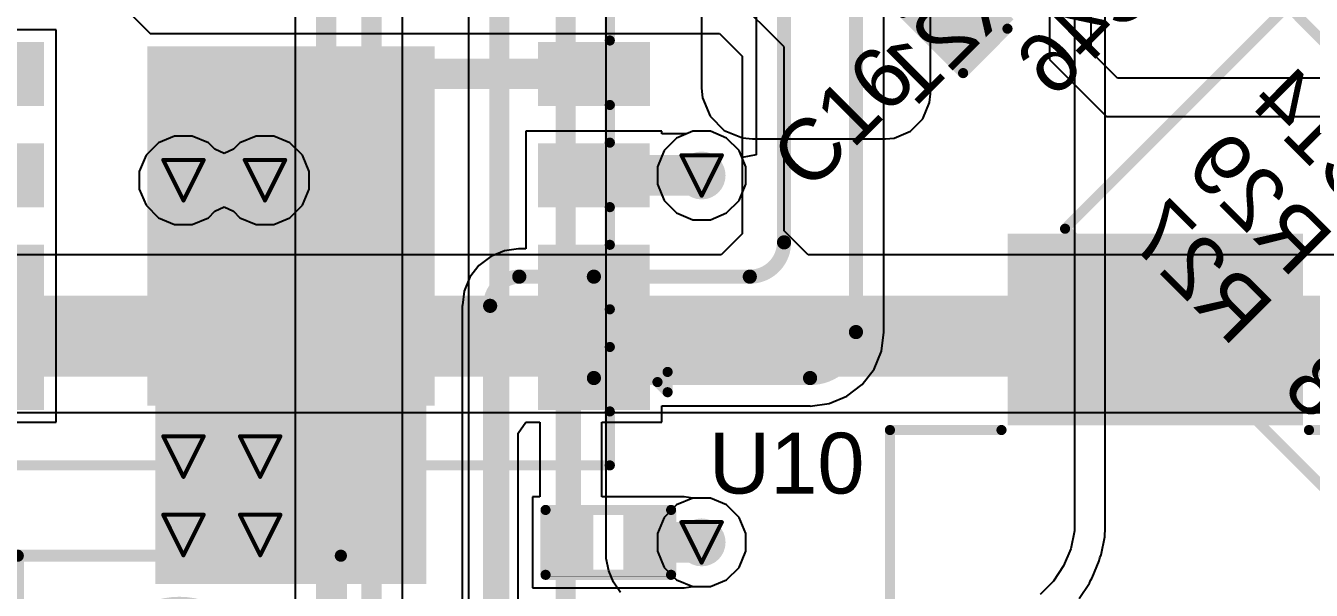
# Model space of a CAD drawing. Header units: inches. Extents: x 0 to 211, y 0 to 201.
# Drawn here: x 1.519 to 2.154, y 1.627 to 1.906 of the extents above; entities that cross this region are included whole.
import ezdxf

# ---------------------------------------------------------------- set-up
doc = ezdxf.new("R2010")
doc.units = ezdxf.units.IN
doc.header["$MEASUREMENT"] = 0
for name, color, linetype in [('Bottom Layer', 5, 'Continuous'), ('Bottom Overlay', 54, 'Continuous'), ('Drill Drawing', 1, 'Continuous'), ('Layer 1', 16, 'Continuous'), ('Layer 2', 76, 'Continuous'), ('Top Layer', 1, 'Continuous'), ('Top Overlay', 2, 'Continuous'), ('Top Paste', 8, 'Continuous'), ('Top Solder', 216, 'Continuous'), ('Via Holes', 16, 'Continuous')]:
    doc.layers.add(name, color=color, linetype=linetype)
doc.styles.add('Arial', font='', dxfattribs={"height": 0.2})
doc.styles.get('Arial').set_extended_font_data('Arial')

# ---------------------------------------------------------------- blocks, each defined once
blk = doc.blocks.new('SOT_223_6__58')
at = {"layer": 'Top Layer'}
for points in [[(-0.0689, 0.16535), (0.0689, 0.16535), (0.0689, 0.07874), (-0.0689, 0.07874)], [(-0.11083, -0.07972), (-0.08917, -0.07972), (-0.08917, -0.16437), (-0.11083, -0.16437)], [(-0.06083, -0.07972), (-0.03917, -0.07972), (-0.03917, -0.16437), (-0.06083, -0.16437)], [(-0.01083, -0.07972), (0.01083, -0.07972), (0.01083, -0.16437), (-0.01083, -0.16437)], [(0.03917, -0.07972), (0.06083, -0.07972), (0.06083, -0.16437), (0.03917, -0.16437)], [(0.08917, -0.07972), (0.11083, -0.07972), (0.11083, -0.16437), (0.08917, -0.16437)]]:
    blk.add_hatch(color=1, dxfattribs=at).paths.add_polyline_path(points)
at = {"layer": 'Top Paste'}
for points in [[(-0.0689, 0.16535), (0.0689, 0.16535), (0.0689, 0.07874), (-0.0689, 0.07874)], [(-0.11083, -0.07972), (-0.08917, -0.07972), (-0.08917, -0.16437), (-0.11083, -0.16437)], [(-0.06083, -0.07972), (-0.03917, -0.07972), (-0.03917, -0.16437), (-0.06083, -0.16437)], [(-0.01083, -0.07972), (0.01083, -0.07972), (0.01083, -0.16437), (-0.01083, -0.16437)], [(0.03917, -0.07972), (0.06083, -0.07972), (0.06083, -0.16437), (0.03917, -0.16437)], [(0.08917, -0.07972), (0.11083, -0.07972), (0.11083, -0.16437), (0.08917, -0.16437)]]:
    blk.add_hatch(color=8, dxfattribs=at).paths.add_polyline_path(points)
at = {"layer": 'Top Solder'}
for points in [[(-0.0729, 0.16935), (0.0729, 0.16935), (0.0729, 0.07474), (-0.0729, 0.07474)], [(-0.11483, -0.07572), (-0.08517, -0.07572), (-0.08517, -0.16837), (-0.11483, -0.16837)], [(-0.06483, -0.07572), (-0.03517, -0.07572), (-0.03517, -0.16837), (-0.06483, -0.16837)], [(-0.01483, -0.07572), (0.01483, -0.07572), (0.01483, -0.16837), (-0.01483, -0.16837)], [(0.03517, -0.07572), (0.06483, -0.07572), (0.06483, -0.16837), (0.03517, -0.16837)], [(0.08517, -0.07572), (0.11483, -0.07572), (0.11483, -0.16837), (0.08517, -0.16837)]]:
    blk.add_hatch(color=216, dxfattribs=at).paths.add_polyline_path(points)
at = {"layer": 'Top Overlay'}
for points in [[(-0.131, -0.07374, 0.005, 0.005, 0), (-0.131, 0.07243, 0.005, 0.005, 0)], [(-0.131, 0.07243, 0.005, 0.005, 0), (-0.07593, 0.07243, 0.005, 0.005, 0)], [(0.07593, 0.07243, 0.005, 0.005, 0), (0.131, 0.07243, 0.005, 0.005, 0)], [(0.131, -0.07374, 0.005, 0.005, 0), (0.131, 0.07243, 0.005, 0.005, 0)], [(-0.131, -0.07374, 0.005, 0.005, 0), (-0.11776, -0.07374, 0.005, 0.005, 0)], [(0.11776, -0.07374, 0.005, 0.005, 0), (0.131, -0.07374, 0.005, 0.005, 0)], [(-0.10376, -0.17767, 0.00787, 0.00787, 0), (-0.09876, -0.17267, 0.00787, 0.00787, 0)], [(-0.09876, -0.17267, 0.00787, 0.00787, 0), (-0.09376, -0.17767, 0.00787, 0.00787, 0)], [(-0.10376, -0.17767, 0.00787, 0.00787, 0), (-0.09376, -0.17767, 0.00787, 0.00787, 0)]]:
    blk.add_lwpolyline(points, format="xyseb", dxfattribs=at)
for points in [[(-0.13225, 0.07243, 0.0025, 0.0025, 1), (-0.12975, 0.07243, 0.0025, 0.0025, 1)], [(-0.13225, 0.07243, 0.0025, 0.0025, 1), (-0.12975, 0.07243, 0.0025, 0.0025, 1)], [(-0.07718, 0.07243, 0.0025, 0.0025, 1), (-0.07468, 0.07243, 0.0025, 0.0025, 1)], [(0.07468, 0.07243, 0.0025, 0.0025, 1), (0.07718, 0.07243, 0.0025, 0.0025, 1)], [(0.12975, 0.07243, 0.0025, 0.0025, 1), (0.13225, 0.07243, 0.0025, 0.0025, 1)], [(0.12975, 0.07243, 0.0025, 0.0025, 1), (0.13225, 0.07243, 0.0025, 0.0025, 1)], [(-0.13225, -0.07374, 0.0025, 0.0025, 1), (-0.12975, -0.07374, 0.0025, 0.0025, 1)], [(-0.13225, -0.07374, 0.0025, 0.0025, 1), (-0.12975, -0.07374, 0.0025, 0.0025, 1)], [(-0.11901, -0.07374, 0.0025, 0.0025, 1), (-0.11651, -0.07374, 0.0025, 0.0025, 1)], [(0.11651, -0.07374, 0.0025, 0.0025, 1), (0.11901, -0.07374, 0.0025, 0.0025, 1)], [(0.12975, -0.07374, 0.0025, 0.0025, 1), (0.13225, -0.07374, 0.0025, 0.0025, 1)], [(0.12975, -0.07374, 0.0025, 0.0025, 1), (0.13225, -0.07374, 0.0025, 0.0025, 1)], [(-0.10073, -0.17267, 0.00394, 0.00394, 1), (-0.09679, -0.17267, 0.00394, 0.00394, 1)], [(-0.10073, -0.17267, 0.00394, 0.00394, 1), (-0.09679, -0.17267, 0.00394, 0.00394, 1)], [(-0.10573, -0.17767, 0.00394, 0.00394, 1), (-0.10179, -0.17767, 0.00394, 0.00394, 1)], [(-0.10573, -0.17767, 0.00394, 0.00394, 1), (-0.10179, -0.17767, 0.00394, 0.00394, 1)], [(-0.09573, -0.17767, 0.00394, 0.00394, 1), (-0.09179, -0.17767, 0.00394, 0.00394, 1)], [(-0.09573, -0.17767, 0.00394, 0.00394, 1), (-0.09179, -0.17767, 0.00394, 0.00394, 1)]]:
    blk.add_lwpolyline(points, format="xyseb", close=True, dxfattribs=at)
blk = doc.blocks.new('WSON_8_EP_6_8__63')
at = {"layer": 'Top Layer'}
for points in [[(-0.12598, 0.08681), (-0.12598, 0.06319), (-0.17323, 0.06319), (-0.17323, 0.08681)], [(-0.06691, 0.08464), (0.06694, 0.08464), (0.06694, -0.08466), (-0.06691, -0.08466)], [(0.17323, 0.08681), (0.17323, 0.06319), (0.12598, 0.06319), (0.12598, 0.08681)], [(-0.12597, 0.03681), (-0.12597, 0.01319), (-0.17322, 0.01319), (-0.17322, 0.03681)], [(0.17323, 0.03681), (0.17323, 0.01319), (0.12598, 0.01319), (0.12598, 0.03681)], [(-0.12597, -0.01319), (-0.12597, -0.03681), (-0.17322, -0.03681), (-0.17322, -0.01319)], [(0.17323, -0.01319), (0.17323, -0.03681), (0.12598, -0.03681), (0.12598, -0.01319)], [(-0.12598, -0.06319), (-0.12598, -0.08681), (-0.17323, -0.08681), (-0.17323, -0.06319)], [(0.17323, -0.06319), (0.17323, -0.08681), (0.12598, -0.08681), (0.12598, -0.06319)]]:
    blk.add_hatch(color=1, dxfattribs=at).paths.add_polyline_path(points)
at = {"layer": 'Top Paste'}
for points in [[(-0.12598, 0.08681), (-0.12598, 0.06319), (-0.17323, 0.06319), (-0.17323, 0.08681)], [(-0.06691, 0.08464), (0.06694, 0.08464), (0.06694, -0.08466), (-0.06691, -0.08466)], [(0.17323, 0.08681), (0.17323, 0.06319), (0.12598, 0.06319), (0.12598, 0.08681)], [(-0.12597, 0.03681), (-0.12597, 0.01319), (-0.17322, 0.01319), (-0.17322, 0.03681)], [(0.17323, 0.03681), (0.17323, 0.01319), (0.12598, 0.01319), (0.12598, 0.03681)], [(-0.12597, -0.01319), (-0.12597, -0.03681), (-0.17322, -0.03681), (-0.17322, -0.01319)], [(0.17323, -0.01319), (0.17323, -0.03681), (0.12598, -0.03681), (0.12598, -0.01319)], [(-0.12598, -0.06319), (-0.12598, -0.08681), (-0.17323, -0.08681), (-0.17323, -0.06319)], [(0.17323, -0.06319), (0.17323, -0.08681), (0.12598, -0.08681), (0.12598, -0.06319)]]:
    blk.add_hatch(color=8, dxfattribs=at).paths.add_polyline_path(points)
at = {"layer": 'Top Solder'}
for points in [[(-0.12198, 0.09081), (-0.12198, 0.05919), (-0.17723, 0.05919), (-0.17723, 0.09081)], [(0.17723, 0.09081), (0.17723, 0.05919), (0.12198, 0.05919), (0.12198, 0.09081)], [(-0.07091, 0.08864), (0.07094, 0.08864), (0.07094, -0.08866), (-0.07091, -0.08866)], [(-0.12197, 0.04081), (-0.12197, 0.00919), (-0.17722, 0.00919), (-0.17722, 0.04081)], [(0.17723, 0.04081), (0.17723, 0.00919), (0.12198, 0.00919), (0.12198, 0.04081)], [(-0.12197, -0.00919), (-0.12197, -0.04081), (-0.17722, -0.04081), (-0.17722, -0.00919)], [(0.17723, -0.00919), (0.17723, -0.04081), (0.12198, -0.04081), (0.12198, -0.00919)], [(-0.12198, -0.05919), (-0.12198, -0.09081), (-0.17723, -0.09081), (-0.17723, -0.05919)], [(0.17723, -0.05919), (0.17723, -0.09081), (0.12198, -0.09081), (0.12198, -0.05919)]]:
    blk.add_hatch(color=216, dxfattribs=at).paths.add_polyline_path(points)
at = {"layer": 'Top Overlay'}
for points in [[(-0.15746, 0.1181, 0.005, 0.005, 0), (-0.15746, 0.09149, 0.005, 0.005, 0)], [(0.1575, 0.11811, 0.005, 0.005, 0), (-0.15746, 0.1181, 0.005, 0.005, 0)], [(0.1575, 0.11811, 0.005, 0.005, 0), (0.1575, 0.0915, 0.005, 0.005, 0)], [(-0.186, 0.082, 0.005, 0.005, 0), (-0.186, 0.072, 0.005, 0.005, 0)], [(-0.181, 0.077, 0.005, 0.005, 0), (-0.186, 0.082, 0.005, 0.005, 0)], [(-0.181, 0.077, 0.005, 0.005, 0), (-0.186, 0.072, 0.005, 0.005, 0)], [(-0.15746, 0.05968, 0.005, 0.005, 0), (-0.15746, 0.0411, 0.005, 0.005, 0)], [(0.1575, 0.0411, 0.005, 0.005, 0), (0.1575, 0.05969, 0.005, 0.005, 0)], [(-0.15746, 0.00929, 0.005, 0.005, 0), (-0.15746, -0.0093, 0.005, 0.005, 0)], [(0.1575, 0.00929, 0.005, 0.005, 0), (0.1575, -0.0093, 0.005, 0.005, 0)], [(-0.15746, -0.04111, 0.005, 0.005, 0), (-0.15746, -0.05969, 0.005, 0.005, 0)], [(0.1575, -0.04111, 0.005, 0.005, 0), (0.1575, -0.05969, 0.005, 0.005, 0)], [(-0.15746, -0.0915, 0.005, 0.005, 0), (-0.15746, -0.11811, 0.005, 0.005, 0)], [(0.1575, -0.0915, 0.005, 0.005, 0), (0.1575, -0.11811, 0.005, 0.005, 0)], [(-0.15207, -0.11811, 0.005, 0.005, 0), (-0.15746, -0.11811, 0.005, 0.005, 0)], [(0.1575, -0.11811, 0.005, 0.005, 0), (-0.15207, -0.11811, 0.005, 0.005, 0)]]:
    blk.add_lwpolyline(points, format="xyseb", dxfattribs=at)
for points in [[(-0.15871, 0.1181, 0.0025, 0.0025, 1), (-0.15621, 0.1181, 0.0025, 0.0025, 1)], [(-0.15871, 0.1181, 0.0025, 0.0025, 1), (-0.15621, 0.1181, 0.0025, 0.0025, 1)], [(0.15625, 0.11811, 0.0025, 0.0025, 1), (0.15875, 0.11811, 0.0025, 0.0025, 1)], [(0.15625, 0.11811, 0.0025, 0.0025, 1), (0.15875, 0.11811, 0.0025, 0.0025, 1)], [(-0.15871, 0.09149, 0.0025, 0.0025, 1), (-0.15621, 0.09149, 0.0025, 0.0025, 1)], [(0.15625, 0.0915, 0.0025, 0.0025, 1), (0.15875, 0.0915, 0.0025, 0.0025, 1)], [(-0.18725, 0.082, 0.0025, 0.0025, 1), (-0.18475, 0.082, 0.0025, 0.0025, 1)], [(-0.18725, 0.082, 0.0025, 0.0025, 1), (-0.18475, 0.082, 0.0025, 0.0025, 1)], [(-0.18225, 0.077, 0.0025, 0.0025, 1), (-0.17975, 0.077, 0.0025, 0.0025, 1)], [(-0.18225, 0.077, 0.0025, 0.0025, 1), (-0.17975, 0.077, 0.0025, 0.0025, 1)], [(-0.18725, 0.072, 0.0025, 0.0025, 1), (-0.18475, 0.072, 0.0025, 0.0025, 1)], [(-0.18725, 0.072, 0.0025, 0.0025, 1), (-0.18475, 0.072, 0.0025, 0.0025, 1)], [(-0.15871, 0.05968, 0.0025, 0.0025, 1), (-0.15621, 0.05968, 0.0025, 0.0025, 1)], [(0.15625, 0.05969, 0.0025, 0.0025, 1), (0.15875, 0.05969, 0.0025, 0.0025, 1)], [(-0.15871, 0.0411, 0.0025, 0.0025, 1), (-0.15621, 0.0411, 0.0025, 0.0025, 1)], [(0.15625, 0.0411, 0.0025, 0.0025, 1), (0.15875, 0.0411, 0.0025, 0.0025, 1)], [(-0.15871, 0.00929, 0.0025, 0.0025, 1), (-0.15621, 0.00929, 0.0025, 0.0025, 1)], [(0.15625, 0.00929, 0.0025, 0.0025, 1), (0.15875, 0.00929, 0.0025, 0.0025, 1)], [(-0.15871, -0.0093, 0.0025, 0.0025, 1), (-0.15621, -0.0093, 0.0025, 0.0025, 1)], [(0.15625, -0.0093, 0.0025, 0.0025, 1), (0.15875, -0.0093, 0.0025, 0.0025, 1)], [(-0.15871, -0.04111, 0.0025, 0.0025, 1), (-0.15621, -0.04111, 0.0025, 0.0025, 1)], [(0.15625, -0.04111, 0.0025, 0.0025, 1), (0.15875, -0.04111, 0.0025, 0.0025, 1)], [(-0.15871, -0.05969, 0.0025, 0.0025, 1), (-0.15621, -0.05969, 0.0025, 0.0025, 1)], [(0.15625, -0.05969, 0.0025, 0.0025, 1), (0.15875, -0.05969, 0.0025, 0.0025, 1)], [(-0.15871, -0.0915, 0.0025, 0.0025, 1), (-0.15621, -0.0915, 0.0025, 0.0025, 1)], [(0.15625, -0.0915, 0.0025, 0.0025, 1), (0.15875, -0.0915, 0.0025, 0.0025, 1)], [(-0.15871, -0.11811, 0.0025, 0.0025, 1), (-0.15621, -0.11811, 0.0025, 0.0025, 1)], [(-0.15871, -0.11811, 0.0025, 0.0025, 1), (-0.15621, -0.11811, 0.0025, 0.0025, 1)], [(-0.15332, -0.11811, 0.0025, 0.0025, 1), (-0.15082, -0.11811, 0.0025, 0.0025, 1)], [(-0.15332, -0.11811, 0.0025, 0.0025, 1), (-0.15082, -0.11811, 0.0025, 0.0025, 1)], [(0.15625, -0.11811, 0.0025, 0.0025, 1), (0.15875, -0.11811, 0.0025, 0.0025, 1)], [(0.15625, -0.11811, 0.0025, 0.0025, 1), (0.15875, -0.11811, 0.0025, 0.0025, 1)]]:
    blk.add_lwpolyline(points, format="xyseb", close=True, dxfattribs=at)
blk = doc.blocks.new('TS_1088_AR02016_84')
at = {"layer": 'Top Layer'}
for points in [[(-0.11023, 0.02677), (-0.06181, 0.02677), (-0.06181, -0.02677), (-0.11023, -0.02677)], [(0.06181, 0.02677), (0.11023, 0.02677), (0.11023, -0.02677), (0.06181, -0.02677)]]:
    blk.add_hatch(color=1, dxfattribs=at).paths.add_polyline_path(points)
at = {"layer": 'Top Paste'}
for points in [[(-0.11023, 0.02677), (-0.06181, 0.02677), (-0.06181, -0.02677), (-0.11023, -0.02677)], [(0.06181, 0.02677), (0.11023, 0.02677), (0.11023, -0.02677), (0.06181, -0.02677)]]:
    blk.add_hatch(color=8, dxfattribs=at).paths.add_polyline_path(points)
at = {"layer": 'Top Solder'}
for points in [[(-0.11423, 0.03077), (-0.05781, 0.03077), (-0.05781, -0.03077), (-0.11423, -0.03077)], [(0.05781, 0.03077), (0.11423, 0.03077), (0.11423, -0.03077), (0.05781, -0.03077)]]:
    blk.add_hatch(color=216, dxfattribs=at).paths.add_polyline_path(points)
at = {"layer": 'Top Overlay'}
for points in [[(-0.07977, 0.06068, 0.006, 0.006, 0), (-0.07977, 0.03477, 0.006, 0.006, 0)], [(0.07977, 0.06068, 0.006, 0.006, 0), (-0.07977, 0.06068, 0.006, 0.006, 0)], [(0.07977, 0.06068, 0.006, 0.006, 0), (0.07977, 0.03477, 0.006, 0.006, 0)], [(-0.07977, -0.03477, 0.006, 0.006, 0), (-0.07977, -0.06068, 0.006, 0.006, 0)], [(0.07977, -0.03477, 0.006, 0.006, 0), (0.07977, -0.06068, 0.006, 0.006, 0)], [(0.07977, -0.06068, 0.006, 0.006, 0), (-0.07977, -0.06068, 0.006, 0.006, 0)]]:
    blk.add_lwpolyline(points, format="xyseb", dxfattribs=at)
for points in [[(-0.08127, 0.06068, 0.003, 0.003, 1), (-0.07827, 0.06068, 0.003, 0.003, 1)], [(-0.08127, 0.06068, 0.003, 0.003, 1), (-0.07827, 0.06068, 0.003, 0.003, 1)], [(0.07827, 0.06068, 0.003, 0.003, 1), (0.08127, 0.06068, 0.003, 0.003, 1)], [(0.07827, 0.06068, 0.003, 0.003, 1), (0.08127, 0.06068, 0.003, 0.003, 1)], [(0.03543, 0, 0.01, 0.01, 1), (-0.03543, 0, 0.01, 0.01, 1)], [(-0.08127, 0.03477, 0.003, 0.003, 1), (-0.07827, 0.03477, 0.003, 0.003, 1)], [(0.07827, 0.03477, 0.003, 0.003, 1), (0.08127, 0.03477, 0.003, 0.003, 1)], [(-0.03793, 0, 0.005, 0.005, 1), (-0.03293, 0, 0.005, 0.005, 1)], [(0.03293, 0, 0.005, 0.005, 1), (0.03793, 0, 0.005, 0.005, 1)], [(-0.08127, -0.03477, 0.003, 0.003, 1), (-0.07827, -0.03477, 0.003, 0.003, 1)], [(0.07827, -0.03477, 0.003, 0.003, 1), (0.08127, -0.03477, 0.003, 0.003, 1)], [(-0.08127, -0.06068, 0.003, 0.003, 1), (-0.07827, -0.06068, 0.003, 0.003, 1)], [(-0.08127, -0.06068, 0.003, 0.003, 1), (-0.07827, -0.06068, 0.003, 0.003, 1)], [(0.07827, -0.06068, 0.003, 0.003, 1), (0.08127, -0.06068, 0.003, 0.003, 1)], [(0.07827, -0.06068, 0.003, 0.003, 1), (0.08127, -0.06068, 0.003, 0.003, 1)]]:
    blk.add_lwpolyline(points, format="xyseb", close=True, dxfattribs=at)
blk = doc.blocks.new('R___0402_189')
at = {"layer": 'Top Layer'}
for points in [[(-0.0275, -0.0125), (-0.0275, 0.0125), (-0.0095, 0.0125), (-0.0095, -0.0125)], [(0.0095, -0.0125), (0.0095, 0.0125), (0.0275, 0.0125), (0.0275, -0.0125)]]:
    blk.add_hatch(color=1, dxfattribs=at).paths.add_polyline_path(points)
at = {"layer": 'Top Paste'}
for points in [[(-0.0275, -0.0125), (-0.0275, 0.0125), (-0.0095, 0.0125), (-0.0095, -0.0125)], [(0.0095, -0.0125), (0.0095, 0.0125), (0.0275, 0.0125), (0.0275, -0.0125)]]:
    blk.add_hatch(color=8, dxfattribs=at).paths.add_polyline_path(points)
at = {"layer": 'Top Solder'}
for points in [[(-0.02967, -0.01467), (-0.02967, 0.01467), (-0.00733, 0.01467), (-0.00733, -0.01467)], [(0.00733, -0.01467), (0.00733, 0.01467), (0.02967, 0.01467), (0.02967, -0.01467)]]:
    blk.add_hatch(color=216, dxfattribs=at).paths.add_polyline_path(points)
at = {"layer": 'Top Overlay'}
for points in [[(-0.031, 0.016, 0.005, 0.005, 0), (0.031, 0.016, 0.005, 0.005, 0)], [(-0.031, -0.016, 0.005, 0.005, 0), (-0.031, 0.016, 0.005, 0.005, 0)], [(0.031, -0.016, 0.005, 0.005, 0), (0.031, 0.016, 0.005, 0.005, 0)], [(-0.031, -0.016, 0.005, 0.005, 0), (0.031, -0.016, 0.005, 0.005, 0)], [(-0.032, -0.017, 0.000127, 0.000127, 0), (0.032, -0.017, 0.000127, 0.000127, 0)]]:
    blk.add_lwpolyline(points, format="xyseb", dxfattribs=at)
for points in [[(-0.03225, 0.016, 0.0025, 0.0025, 1), (-0.02975, 0.016, 0.0025, 0.0025, 1)], [(-0.03225, 0.016, 0.0025, 0.0025, 1), (-0.02975, 0.016, 0.0025, 0.0025, 1)], [(0.02975, 0.016, 0.0025, 0.0025, 1), (0.03225, 0.016, 0.0025, 0.0025, 1)], [(0.02975, 0.016, 0.0025, 0.0025, 1), (0.03225, 0.016, 0.0025, 0.0025, 1)], [(-0.03225, -0.016, 0.0025, 0.0025, 1), (-0.02975, -0.016, 0.0025, 0.0025, 1)], [(-0.03225, -0.016, 0.0025, 0.0025, 1), (-0.02975, -0.016, 0.0025, 0.0025, 1)], [(-0.03203, -0.017, 0.0000635, 0.0000635, 1), (-0.03197, -0.017, 0.0000635, 0.0000635, 1)], [(0.02975, -0.016, 0.0025, 0.0025, 1), (0.03225, -0.016, 0.0025, 0.0025, 1)], [(0.02975, -0.016, 0.0025, 0.0025, 1), (0.03225, -0.016, 0.0025, 0.0025, 1)], [(0.03197, -0.017, 0.0000635, 0.0000635, 1), (0.03203, -0.017, 0.0000635, 0.0000635, 1)]]:
    blk.add_lwpolyline(points, format="xyseb", close=True, dxfattribs=at)
blk = doc.blocks.new('C___0603_371')
at = {"layer": 'Top Layer'}
for points in [[(-0.015, 0.0175), (-0.015, -0.0175), (-0.045, -0.0175), (-0.045, 0.0175)], [(0.045, 0.0175), (0.045, -0.0175), (0.015, -0.0175), (0.015, 0.0175)]]:
    blk.add_hatch(color=1, dxfattribs=at).paths.add_polyline_path(points)
at = {"layer": 'Top Paste'}
for points in [[(-0.015, 0.0175), (-0.015, -0.0175), (-0.045, -0.0175), (-0.045, 0.0175)], [(0.045, 0.0175), (0.045, -0.0175), (0.015, -0.0175), (0.015, 0.0175)]]:
    blk.add_hatch(color=8, dxfattribs=at).paths.add_polyline_path(points)
at = {"layer": 'Top Solder'}
for points in [[(-0.01264, 0.01986), (-0.01264, -0.01986), (-0.04736, -0.01986), (-0.04736, 0.01986)], [(0.04736, 0.01986), (0.04736, -0.01986), (0.01264, -0.01986), (0.01264, 0.01986)]]:
    blk.add_hatch(color=216, dxfattribs=at).paths.add_polyline_path(points)
at = {"layer": 'Top Overlay'}
for points in [[(-0.049, 0.021, 0.005, 0.005, 0), (-0.018, 0.021, 0.005, 0.005, 0)], [(-0.049, 0.021, 0.005, 0.005, 0), (-0.049, -0.021, 0.005, 0.005, 0)], [(0.018, 0.021, 0.005, 0.005, 0), (0.049, 0.021, 0.005, 0.005, 0)], [(0.049, 0.021, 0.005, 0.005, 0), (0.049, -0.021, 0.005, 0.005, 0)], [(-0.049, -0.021, 0.005, 0.005, 0), (-0.018, -0.021, 0.005, 0.005, 0)], [(0.018, -0.021, 0.005, 0.005, 0), (0.049, -0.021, 0.005, 0.005, 0)]]:
    blk.add_lwpolyline(points, format="xyseb", dxfattribs=at)
for points in [[(-0.05025, 0.021, 0.0025, 0.0025, 1), (-0.04775, 0.021, 0.0025, 0.0025, 1)], [(-0.05025, 0.021, 0.0025, 0.0025, 1), (-0.04775, 0.021, 0.0025, 0.0025, 1)], [(-0.01925, 0.021, 0.0025, 0.0025, 1), (-0.01675, 0.021, 0.0025, 0.0025, 1)], [(0.01675, 0.021, 0.0025, 0.0025, 1), (0.01925, 0.021, 0.0025, 0.0025, 1)], [(0.04775, 0.021, 0.0025, 0.0025, 1), (0.05025, 0.021, 0.0025, 0.0025, 1)], [(0.04775, 0.021, 0.0025, 0.0025, 1), (0.05025, 0.021, 0.0025, 0.0025, 1)], [(-0.05025, -0.021, 0.0025, 0.0025, 1), (-0.04775, -0.021, 0.0025, 0.0025, 1)], [(-0.05025, -0.021, 0.0025, 0.0025, 1), (-0.04775, -0.021, 0.0025, 0.0025, 1)], [(-0.01925, -0.021, 0.0025, 0.0025, 1), (-0.01675, -0.021, 0.0025, 0.0025, 1)], [(0.01675, -0.021, 0.0025, 0.0025, 1), (0.01925, -0.021, 0.0025, 0.0025, 1)], [(0.04775, -0.021, 0.0025, 0.0025, 1), (0.05025, -0.021, 0.0025, 0.0025, 1)], [(0.04775, -0.021, 0.0025, 0.0025, 1), (0.05025, -0.021, 0.0025, 0.0025, 1)]]:
    blk.add_lwpolyline(points, format="xyseb", close=True, dxfattribs=at)

msp = doc.modelspace()

# ---------------------------------------------------------------- hatches: boundary and pattern name
at = {"layer": 'Bottom Layer'}
h = msp.add_hatch(color=5, dxfattribs=at)
edge = h.paths.add_edge_path()
edge.add_arc((1.5971, 1.82966), 0.01181, 0, 360)
h = msp.add_hatch(color=5, dxfattribs=at)
edge = h.paths.add_edge_path()
edge.add_arc((1.63734, 1.82966), 0.01181, 0, 360)
h = msp.add_hatch(color=5, dxfattribs=at)
edge = h.paths.add_edge_path()
edge.add_arc((1.853, 1.832), 0.01181, 0, 360)
h = msp.add_hatch(color=5, dxfattribs=at)
edge = h.paths.add_edge_path()
edge.add_arc((1.5971, 1.69332), 0.01181, 0, 360)
h = msp.add_hatch(color=5, dxfattribs=at)
edge = h.paths.add_edge_path()
edge.add_arc((1.63501, 1.69332), 0.01181, 0, 360)
h = msp.add_hatch(color=5, dxfattribs=at)
edge = h.paths.add_edge_path()
edge.add_arc((1.5971, 1.65464), 0.01181, 0, 360)
h = msp.add_hatch(color=5, dxfattribs=at)
edge = h.paths.add_edge_path()
edge.add_arc((1.63501, 1.65464), 0.01181, 0, 360)
h = msp.add_hatch(color=5, dxfattribs=at)
edge = h.paths.add_edge_path()
edge.add_arc((1.853, 1.651), 0.01181, 0, 360)
at = {"layer": 'Layer 1'}
h = msp.add_hatch(color=16, dxfattribs=at)
edge = h.paths.add_edge_path()
edge.add_arc((1.5971, 1.82966), 0.01181, 0, 360)
h = msp.add_hatch(color=16, dxfattribs=at)
edge = h.paths.add_edge_path()
edge.add_arc((1.63734, 1.82966), 0.01181, 0, 360)
h = msp.add_hatch(color=16, dxfattribs=at)
edge = h.paths.add_edge_path()
edge.add_arc((1.853, 1.832), 0.01181, 0, 360)
h = msp.add_hatch(color=16, dxfattribs=at)
edge = h.paths.add_edge_path()
edge.add_arc((1.5971, 1.69332), 0.01181, 0, 360)
h = msp.add_hatch(color=16, dxfattribs=at)
edge = h.paths.add_edge_path()
edge.add_arc((1.63501, 1.69332), 0.01181, 0, 360)
h = msp.add_hatch(color=16, dxfattribs=at)
edge = h.paths.add_edge_path()
edge.add_arc((1.5971, 1.65464), 0.01181, 0, 360)
h = msp.add_hatch(color=16, dxfattribs=at)
edge = h.paths.add_edge_path()
edge.add_arc((1.63501, 1.65464), 0.01181, 0, 360)
h = msp.add_hatch(color=16, dxfattribs=at)
edge = h.paths.add_edge_path()
edge.add_arc((1.853, 1.651), 0.01181, 0, 360)
at = {"layer": 'Layer 2'}
h = msp.add_hatch(color=76, dxfattribs=at)
edge = h.paths.add_edge_path()
edge.add_arc((1.5971, 1.82966), 0.01181, 0, 360)
h = msp.add_hatch(color=76, dxfattribs=at)
edge = h.paths.add_edge_path()
edge.add_arc((1.63734, 1.82966), 0.01181, 0, 360)
h = msp.add_hatch(color=76, dxfattribs=at)
edge = h.paths.add_edge_path()
edge.add_arc((1.853, 1.832), 0.01181, 0, 360)
h = msp.add_hatch(color=76, dxfattribs=at)
edge = h.paths.add_edge_path()
edge.add_arc((1.5971, 1.69332), 0.01181, 0, 360)
h = msp.add_hatch(color=76, dxfattribs=at)
edge = h.paths.add_edge_path()
edge.add_arc((1.63501, 1.69332), 0.01181, 0, 360)
h = msp.add_hatch(color=76, dxfattribs=at)
edge = h.paths.add_edge_path()
edge.add_arc((1.5971, 1.65464), 0.01181, 0, 360)
h = msp.add_hatch(color=76, dxfattribs=at)
edge = h.paths.add_edge_path()
edge.add_arc((1.63501, 1.65464), 0.01181, 0, 360)
h = msp.add_hatch(color=76, dxfattribs=at)
edge = h.paths.add_edge_path()
edge.add_arc((1.853, 1.651), 0.01181, 0, 360)
at = {"layer": 'Top Layer'}
msp.add_hatch(color=1, dxfattribs=at).paths.add_polyline_path([(1.58325, 1.63052), (1.71711, 1.63052), (1.71711, 1.89174), (1.58325, 1.89174)])
h = msp.add_hatch(color=1, dxfattribs=at)
edge = h.paths.add_edge_path()
edge.add_arc((1.5971, 1.82966), 0.01181, 0, 360)
h = msp.add_hatch(color=1, dxfattribs=at)
edge = h.paths.add_edge_path()
edge.add_arc((1.63734, 1.82966), 0.01181, 0, 360)
h = msp.add_hatch(color=1, dxfattribs=at)
edge = h.paths.add_edge_path()
edge.add_arc((1.853, 1.832), 0.01181, 0, 360)
h = msp.add_hatch(color=1, dxfattribs=at)
edge = h.paths.add_edge_path()
edge.add_arc((1.5971, 1.69332), 0.01181, 0, 360)
h = msp.add_hatch(color=1, dxfattribs=at)
edge = h.paths.add_edge_path()
edge.add_arc((1.63501, 1.69332), 0.01181, 0, 360)
h = msp.add_hatch(color=1, dxfattribs=at)
edge = h.paths.add_edge_path()
edge.add_arc((1.5971, 1.65464), 0.01181, 0, 360)
h = msp.add_hatch(color=1, dxfattribs=at)
edge = h.paths.add_edge_path()
edge.add_arc((1.63501, 1.65464), 0.01181, 0, 360)
h = msp.add_hatch(color=1, dxfattribs=at)
edge = h.paths.add_edge_path()
edge.add_arc((1.853, 1.651), 0.01181, 0, 360)
at = {"layer": 'Top Overlay'}
h = msp.add_hatch(color=2, dxfattribs=at)
edge = h.paths.add_edge_path()
edge.add_arc((1.78912, 1.88962), 0.00113, 90, 180)
edge.add_line((1.78799, 1.88962), (1.78799, 1.87455))
edge.add_arc((1.78912, 1.87455), 0.00113, 180, 270)
edge.add_line((1.78912, 1.87343), (1.82387, 1.87343))
edge.add_arc((1.82387, 1.87455), 0.00113, 270, 360)
edge.add_line((1.825, 1.87455), (1.825, 1.88962))
edge.add_arc((1.82387, 1.88962), 0.00113, 0, 90)
edge.add_line((1.82387, 1.89075), (1.78912, 1.89075))
at = {"layer": 'Via Holes'}
h = msp.add_hatch(color=7, dxfattribs=at)
edge = h.paths.add_edge_path()
edge.add_arc((1.5971, 1.82966), 0.00591, 0, 360)
h = msp.add_hatch(color=7, dxfattribs=at)
edge = h.paths.add_edge_path()
edge.add_arc((1.63734, 1.82966), 0.00591, 0, 360)
h = msp.add_hatch(color=7, dxfattribs=at)
edge = h.paths.add_edge_path()
edge.add_arc((1.853, 1.832), 0.00591, 0, 360)
h = msp.add_hatch(color=7, dxfattribs=at)
edge = h.paths.add_edge_path()
edge.add_arc((1.5971, 1.69332), 0.00591, 0, 360)
h = msp.add_hatch(color=7, dxfattribs=at)
edge = h.paths.add_edge_path()
edge.add_arc((1.63501, 1.69332), 0.00591, 0, 360)
h = msp.add_hatch(color=7, dxfattribs=at)
edge = h.paths.add_edge_path()
edge.add_arc((1.5971, 1.65464), 0.00591, 0, 360)
h = msp.add_hatch(color=7, dxfattribs=at)
edge = h.paths.add_edge_path()
edge.add_arc((1.63501, 1.65464), 0.00591, 0, 360)
h = msp.add_hatch(color=7, dxfattribs=at)
edge = h.paths.add_edge_path()
edge.add_arc((1.853, 1.651), 0.00591, 0, 360)

# ---------------------------------------------------------------- linework, layer by layer
at = {"layer": 'Bottom Layer'}
for p, q in [((1.80592, 1.64608), (1.80592, 2.09396)), ((1.6523, 2.0874), (1.6523, 1.11415)), ((1.853, 2.07783), (1.853, 1.87514)), ((1.70529, 0.65213), (1.70529, 2.03851)), ((1.73781, 2.04287), (1.73781, 0.80451)), ((2.05234, 1.66134), (2.05234, 1.9497)), ((1.966, 1.87231), (1.966, 1.94545)), ((2.03705, 1.94855), (2.03705, 1.66134)), ((1.853, 1.87514), (1.85348, 1.87024)), ((1.85348, 1.87024), (1.85723, 1.86119)), ((1.96224, 1.85994), (1.96557, 1.86797)), ((1.96557, 1.86797), (1.966, 1.87231)), ((1.85723, 1.86119), (1.86415, 1.85427)), ((1.86415, 1.85427), (1.8732, 1.85052)), ((1.94807, 1.85047), (1.9561, 1.85379)), ((1.9561, 1.85379), (1.96224, 1.85994)), ((1.8732, 1.85052), (1.8781, 1.85004)), ((1.8781, 1.85004), (1.94372, 1.85004)), ((1.94372, 1.85004), (1.94807, 1.85047)), ((2.03705, 1.66134), (2.03705, 1.66134)), ((2.03705, 1.66134), (2.03705, 1.65678)), ((2.05234, 1.65678), (2.05234, 1.66134)), ((2.05234, 1.66134), (2.05234, 1.66134)), ((2.03705, 1.65678), (2.03526, 1.64782)), ((2.05026, 1.64484), (2.05205, 1.65379)), ((2.05205, 1.6553), (2.05234, 1.65678)), ((2.05205, 1.65379), (2.05205, 1.6553)), ((1.80592, 1.64302), (1.80592, 1.64608)), ((2.03526, 1.64782), (2.03177, 1.63939)), ((2.04969, 1.64345), (2.05026, 1.64484)), ((1.80711, 1.63702), (1.80592, 1.64302)), ((2.03177, 1.63939), (2.0267, 1.6318)), ((2.0459, 1.63354), (2.04939, 1.64197)), ((2.04939, 1.64197), (2.04969, 1.64345)), ((1.80946, 1.63136), (1.80711, 1.63702)), ((2.0267, 1.6318), (2.02025, 1.62535)), ((2.04449, 1.63089), (2.04506, 1.63228)), ((2.04506, 1.63228), (2.0459, 1.63354)), ((1.81286, 1.62627), (1.80946, 1.63136)), ((2.03942, 1.6233), (2.04449, 1.63089))]:
    msp.add_line(p, q, dxfattribs=at)
for points in [[(1.78585, 0.99852, 0.01, 0.01, 0), (1.78585, 2.21547, 0.01, 0.01, 0)], [(1.75311, 2.12287, 0.01, 0.01, 0), (1.75311, 0.80451, 0.01, 0.01, 0)], [(1.69, 0.65213, 0.01, 0.01, 0), (1.69, 2.10746, 0.01, 0.01, 0)], [(1.66759, 0.66259, 0.01, 0.01, 0), (1.66759, 2.08749, 0.01, 0.01, 0)]]:
    msp.add_lwpolyline(points, format="xyseb", dxfattribs=at)
at = {"layer": 'Bottom Overlay'}
for points in [[(2.03246, 1.80572, 0.005, 0.005, 0), (2.14242, 1.91567, 0.005, 0.005, 0)], [(2.14242, 1.91567, 0.005, 0.005, 0), (2.29929, 1.7588, 0.005, 0.005, 0)], [(2.03246, 1.80572, 0.005, 0.005, 0), (2.18933, 1.64884, 0.005, 0.005, 0)]]:
    msp.add_lwpolyline(points, format="xyseb", dxfattribs=at)
msp.add_lwpolyline([(2.03121, 1.80572, 0.0025, 0.0025, 1), (2.03371, 1.80572, 0.0025, 0.0025, 1)], format="xyseb", close=True, dxfattribs=at)
msp.add_lwpolyline([(2.03121, 1.80572, 0.0025, 0.0025, 1), (2.03371, 1.80572, 0.0025, 0.0025, 1)], format="xyseb", close=True, dxfattribs=at)
at = {"layer": 'Drill Drawing'}
for points in [[(1.843, 1.842, 0.002, 0.002, 0), (1.863, 1.842, 0.002, 0.002, 0)], [(1.843, 1.842, 0.002, 0.002, 0), (1.853, 1.822, 0.002, 0.002, 0)], [(1.853, 1.822, 0.002, 0.002, 0), (1.863, 1.842, 0.002, 0.002, 0)], [(1.5871, 1.83966, 0.002, 0.002, 0), (1.6071, 1.83966, 0.002, 0.002, 0)], [(1.5871, 1.83966, 0.002, 0.002, 0), (1.5971, 1.81966, 0.002, 0.002, 0)], [(1.5971, 1.81966, 0.002, 0.002, 0), (1.6071, 1.83966, 0.002, 0.002, 0)], [(1.62734, 1.83966, 0.002, 0.002, 0), (1.64734, 1.83966, 0.002, 0.002, 0)], [(1.62734, 1.83966, 0.002, 0.002, 0), (1.63734, 1.81966, 0.002, 0.002, 0)], [(1.63734, 1.81966, 0.002, 0.002, 0), (1.64734, 1.83966, 0.002, 0.002, 0)], [(1.5871, 1.70332, 0.002, 0.002, 0), (1.6071, 1.70332, 0.002, 0.002, 0)], [(1.5871, 1.70332, 0.002, 0.002, 0), (1.5971, 1.68332, 0.002, 0.002, 0)], [(1.5971, 1.68332, 0.002, 0.002, 0), (1.6071, 1.70332, 0.002, 0.002, 0)], [(1.62501, 1.70332, 0.002, 0.002, 0), (1.64501, 1.70332, 0.002, 0.002, 0)], [(1.62501, 1.70332, 0.002, 0.002, 0), (1.63501, 1.68332, 0.002, 0.002, 0)], [(1.63501, 1.68332, 0.002, 0.002, 0), (1.64501, 1.70332, 0.002, 0.002, 0)], [(1.5871, 1.66464, 0.002, 0.002, 0), (1.6071, 1.66464, 0.002, 0.002, 0)], [(1.5871, 1.66464, 0.002, 0.002, 0), (1.5971, 1.64464, 0.002, 0.002, 0)], [(1.5971, 1.64464, 0.002, 0.002, 0), (1.6071, 1.66464, 0.002, 0.002, 0)], [(1.62501, 1.66464, 0.002, 0.002, 0), (1.64501, 1.66464, 0.002, 0.002, 0)], [(1.62501, 1.66464, 0.002, 0.002, 0), (1.63501, 1.64464, 0.002, 0.002, 0)], [(1.63501, 1.64464, 0.002, 0.002, 0), (1.64501, 1.66464, 0.002, 0.002, 0)], [(1.843, 1.661, 0.002, 0.002, 0), (1.863, 1.661, 0.002, 0.002, 0)], [(1.843, 1.661, 0.002, 0.002, 0), (1.853, 1.641, 0.002, 0.002, 0)], [(1.853, 1.641, 0.002, 0.002, 0), (1.863, 1.661, 0.002, 0.002, 0)]]:
    msp.add_lwpolyline(points, format="xyseb", dxfattribs=at)
for points in [[(1.8425, 1.842, 0.001, 0.001, 1), (1.8435, 1.842, 0.001, 0.001, 1)], [(1.8425, 1.842, 0.001, 0.001, 1), (1.8435, 1.842, 0.001, 0.001, 1)], [(1.8625, 1.842, 0.001, 0.001, 1), (1.8635, 1.842, 0.001, 0.001, 1)], [(1.8625, 1.842, 0.001, 0.001, 1), (1.8635, 1.842, 0.001, 0.001, 1)], [(1.5866, 1.83966, 0.001, 0.001, 1), (1.5876, 1.83966, 0.001, 0.001, 1)], [(1.5866, 1.83966, 0.001, 0.001, 1), (1.5876, 1.83966, 0.001, 0.001, 1)], [(1.6066, 1.83966, 0.001, 0.001, 1), (1.6076, 1.83966, 0.001, 0.001, 1)], [(1.6066, 1.83966, 0.001, 0.001, 1), (1.6076, 1.83966, 0.001, 0.001, 1)], [(1.62684, 1.83966, 0.001, 0.001, 1), (1.62784, 1.83966, 0.001, 0.001, 1)], [(1.62684, 1.83966, 0.001, 0.001, 1), (1.62784, 1.83966, 0.001, 0.001, 1)], [(1.64684, 1.83966, 0.001, 0.001, 1), (1.64784, 1.83966, 0.001, 0.001, 1)], [(1.64684, 1.83966, 0.001, 0.001, 1), (1.64784, 1.83966, 0.001, 0.001, 1)], [(1.8525, 1.822, 0.001, 0.001, 1), (1.8535, 1.822, 0.001, 0.001, 1)], [(1.8525, 1.822, 0.001, 0.001, 1), (1.8535, 1.822, 0.001, 0.001, 1)], [(1.5966, 1.81966, 0.001, 0.001, 1), (1.5976, 1.81966, 0.001, 0.001, 1)], [(1.5966, 1.81966, 0.001, 0.001, 1), (1.5976, 1.81966, 0.001, 0.001, 1)], [(1.63684, 1.81966, 0.001, 0.001, 1), (1.63784, 1.81966, 0.001, 0.001, 1)], [(1.63684, 1.81966, 0.001, 0.001, 1), (1.63784, 1.81966, 0.001, 0.001, 1)], [(1.5866, 1.70332, 0.001, 0.001, 1), (1.5876, 1.70332, 0.001, 0.001, 1)], [(1.5866, 1.70332, 0.001, 0.001, 1), (1.5876, 1.70332, 0.001, 0.001, 1)], [(1.6066, 1.70332, 0.001, 0.001, 1), (1.6076, 1.70332, 0.001, 0.001, 1)], [(1.6066, 1.70332, 0.001, 0.001, 1), (1.6076, 1.70332, 0.001, 0.001, 1)], [(1.62451, 1.70332, 0.001, 0.001, 1), (1.62551, 1.70332, 0.001, 0.001, 1)], [(1.62451, 1.70332, 0.001, 0.001, 1), (1.62551, 1.70332, 0.001, 0.001, 1)], [(1.64451, 1.70332, 0.001, 0.001, 1), (1.64551, 1.70332, 0.001, 0.001, 1)], [(1.64451, 1.70332, 0.001, 0.001, 1), (1.64551, 1.70332, 0.001, 0.001, 1)], [(1.5966, 1.68332, 0.001, 0.001, 1), (1.5976, 1.68332, 0.001, 0.001, 1)], [(1.5966, 1.68332, 0.001, 0.001, 1), (1.5976, 1.68332, 0.001, 0.001, 1)], [(1.63451, 1.68332, 0.001, 0.001, 1), (1.63551, 1.68332, 0.001, 0.001, 1)], [(1.63451, 1.68332, 0.001, 0.001, 1), (1.63551, 1.68332, 0.001, 0.001, 1)], [(1.5866, 1.66464, 0.001, 0.001, 1), (1.5876, 1.66464, 0.001, 0.001, 1)], [(1.5866, 1.66464, 0.001, 0.001, 1), (1.5876, 1.66464, 0.001, 0.001, 1)], [(1.6066, 1.66464, 0.001, 0.001, 1), (1.6076, 1.66464, 0.001, 0.001, 1)], [(1.6066, 1.66464, 0.001, 0.001, 1), (1.6076, 1.66464, 0.001, 0.001, 1)], [(1.62451, 1.66464, 0.001, 0.001, 1), (1.62551, 1.66464, 0.001, 0.001, 1)], [(1.62451, 1.66464, 0.001, 0.001, 1), (1.62551, 1.66464, 0.001, 0.001, 1)], [(1.64451, 1.66464, 0.001, 0.001, 1), (1.64551, 1.66464, 0.001, 0.001, 1)], [(1.64451, 1.66464, 0.001, 0.001, 1), (1.64551, 1.66464, 0.001, 0.001, 1)], [(1.8425, 1.661, 0.001, 0.001, 1), (1.8435, 1.661, 0.001, 0.001, 1)], [(1.8425, 1.661, 0.001, 0.001, 1), (1.8435, 1.661, 0.001, 0.001, 1)], [(1.8625, 1.661, 0.001, 0.001, 1), (1.8635, 1.661, 0.001, 0.001, 1)], [(1.8625, 1.661, 0.001, 0.001, 1), (1.8635, 1.661, 0.001, 0.001, 1)], [(1.5966, 1.64464, 0.001, 0.001, 1), (1.5976, 1.64464, 0.001, 0.001, 1)], [(1.5966, 1.64464, 0.001, 0.001, 1), (1.5976, 1.64464, 0.001, 0.001, 1)], [(1.63451, 1.64464, 0.001, 0.001, 1), (1.63551, 1.64464, 0.001, 0.001, 1)], [(1.63451, 1.64464, 0.001, 0.001, 1), (1.63551, 1.64464, 0.001, 0.001, 1)], [(1.8525, 1.641, 0.001, 0.001, 1), (1.8535, 1.641, 0.001, 0.001, 1)], [(1.8525, 1.641, 0.001, 0.001, 1), (1.8535, 1.641, 0.001, 0.001, 1)]]:
    msp.add_lwpolyline(points, format="xyseb", close=True, dxfattribs=at)
at = {"layer": 'Layer 1'}
for p, q in [((1.84866, 1.85381), (1.84065, 1.85049)), ((1.85734, 1.85381), (1.84866, 1.85381)), ((1.86535, 1.85049), (1.85734, 1.85381)), ((1.84065, 1.85049), (1.83451, 1.84435)), ((1.87149, 1.84435), (1.86535, 1.85049)), ((1.83451, 1.84435), (1.83119, 1.83634)), ((1.87481, 1.83634), (1.87149, 1.84435)), ((1.83119, 1.83634), (1.83119, 1.82766)), ((1.87481, 1.82766), (1.87481, 1.83634)), ((1.83119, 1.82766), (1.83451, 1.81965)), ((1.87149, 1.81965), (1.87481, 1.82766)), ((1.83451, 1.81965), (1.84065, 1.81351)), ((1.86535, 1.81351), (1.87149, 1.81965)), ((1.84065, 1.81351), (1.84866, 1.81019)), ((1.84866, 1.81019), (1.85734, 1.81019)), ((1.85734, 1.81019), (1.86535, 1.81351)), ((1.84866, 1.67281), (1.84065, 1.66949)), ((1.85734, 1.67281), (1.84866, 1.67281)), ((1.86535, 1.66949), (1.85734, 1.67281)), ((1.83451, 1.66335), (1.83119, 1.65534)), ((1.84065, 1.66949), (1.83451, 1.66335)), ((1.87149, 1.66335), (1.86535, 1.66949)), ((1.87481, 1.65534), (1.87149, 1.66335)), ((1.83119, 1.65534), (1.83119, 1.64666)), ((1.87481, 1.64666), (1.87481, 1.65534)), ((1.83119, 1.64666), (1.83451, 1.63865)), ((1.87149, 1.63865), (1.87481, 1.64666)), ((1.83451, 1.63865), (1.84065, 1.63251)), ((1.86535, 1.63251), (1.87149, 1.63865)), ((1.84065, 1.63251), (1.84866, 1.62919)), ((1.85734, 1.62919), (1.86535, 1.63251)), ((1.84866, 1.62919), (1.85734, 1.62919))]:
    msp.add_line(p, q, dxfattribs=at)
at = {"layer": 'Layer 2'}
for p, q in [((1.49, 1.99269), (1.58069, 1.902)), ((2.02478, 1.95651), (2.02478, 1.88922)), ((2.0454, 1.89293), (2.0454, 1.9578)), ((1.8937, 1.89539), (1.86388, 1.9252)), ((1.58069, 1.902), (1.8618, 1.902)), ((1.8618, 1.902), (1.873, 1.8908)), ((1.8937, 1.80469), (1.8937, 1.89539)), ((2.05833, 1.88), (2.0454, 1.89293)), ((1.873, 1.8908), (1.873, 1.80319)), ((2.02478, 1.88922), (2.05295, 1.86105)), ((2.33101, 1.88), (2.05833, 1.88)), ((2.05295, 1.86105), (2.34318, 1.86105)), ((1.58474, 1.84815), (1.57861, 1.84202)), ((1.59276, 1.85147), (1.58474, 1.84815)), ((1.60144, 1.85147), (1.59276, 1.85147)), ((1.60945, 1.84815), (1.60144, 1.85147)), ((1.61265, 1.84496), (1.60945, 1.84815)), ((1.62499, 1.84815), (1.62179, 1.84496)), ((1.63301, 1.85147), (1.62499, 1.84815)), ((1.64168, 1.85147), (1.63301, 1.85147)), ((1.6497, 1.84815), (1.64168, 1.85147)), ((1.65583, 1.84202), (1.6497, 1.84815)), ((1.57861, 1.84202), (1.57529, 1.834)), ((1.61722, 1.84279), (1.61265, 1.84496)), ((1.62179, 1.84496), (1.61722, 1.84279)), ((1.65915, 1.834), (1.65583, 1.84202)), ((1.57529, 1.834), (1.57529, 1.82532)), ((1.65915, 1.82532), (1.65915, 1.834)), ((1.57529, 1.82532), (1.57861, 1.81731)), ((1.65583, 1.81731), (1.65915, 1.82532)), ((1.57861, 1.81731), (1.58474, 1.81117)), ((1.61265, 1.81437), (1.61722, 1.81653)), ((1.61722, 1.81653), (1.62179, 1.81437)), ((1.6497, 1.81117), (1.65583, 1.81731)), ((1.58474, 1.81117), (1.59276, 1.80785)), ((1.60144, 1.80785), (1.60945, 1.81117)), ((1.60945, 1.81117), (1.61265, 1.81437)), ((1.62179, 1.81437), (1.62499, 1.81117)), ((1.62499, 1.81117), (1.63301, 1.80785)), ((1.64168, 1.80785), (1.6497, 1.81117)), ((1.59276, 1.80785), (1.60144, 1.80785)), ((1.63301, 1.80785), (1.64168, 1.80785)), ((1.873, 1.80319), (1.86261, 1.7928)), ((1.90559, 1.7928), (1.8937, 1.80469)), ((1.86261, 1.7928), (1.4922, 1.7928)), ((2.29964, 1.79279), (1.90559, 1.7928)), ((1.4561, 1.71502), (2.30384, 1.71502)), ((1.84866, 1.67281), (1.84065, 1.66949)), ((1.85734, 1.67281), (1.84866, 1.67281)), ((1.86535, 1.66949), (1.85734, 1.67281)), ((1.83451, 1.66335), (1.83119, 1.65534)), ((1.84065, 1.66949), (1.83451, 1.66335)), ((1.87149, 1.66335), (1.86535, 1.66949)), ((1.87481, 1.65534), (1.87149, 1.66335)), ((1.83119, 1.65534), (1.83119, 1.64666)), ((1.87481, 1.64666), (1.87481, 1.65534)), ((1.83119, 1.64666), (1.83451, 1.63865)), ((1.87149, 1.63865), (1.87481, 1.64666)), ((1.83451, 1.63865), (1.84065, 1.63251)), ((1.86535, 1.63251), (1.87149, 1.63865)), ((1.84065, 1.63251), (1.84866, 1.62919)), ((1.85734, 1.62919), (1.86535, 1.63251)), ((1.84866, 1.62919), (1.85734, 1.62919))]:
    msp.add_line(p, q, dxfattribs=at)
msp.add_lwpolyline([(1.47633, 1.75274, 0.04, 0.04, 0), (2.29004, 1.75274, 0.04, 0.04, 0)], format="xyseb", dxfattribs=at)
at = {"layer": 'Top Layer'}
for p, q in [((1.87993, 1.92836), (1.87993, 1.84226)), ((1.94296, 1.75476), (1.94296, 1.92836)), ((1.53421, 1.9039), (1.51435, 1.9039)), ((1.53421, 1.86028), (1.53421, 1.9039)), ((1.53421, 1.8539), (1.53421, 1.86028)), ((1.53421, 1.86028), (1.53421, 1.86028)), ((1.53421, 1.81028), (1.53421, 1.8539)), ((1.53421, 1.8539), (1.53421, 1.8539)), ((1.83341, 1.8539), (1.76617, 1.8539)), ((1.76617, 1.8539), (1.76617, 1.8109)), ((1.83341, 1.85248), (1.83341, 1.8539)), ((1.84866, 1.85381), (1.84545, 1.85248)), ((1.85734, 1.85381), (1.84866, 1.85381)), ((1.86535, 1.85049), (1.85734, 1.85381)), ((1.84545, 1.85248), (1.83341, 1.85248)), ((1.87149, 1.84435), (1.86535, 1.85049)), ((1.87293, 1.84087), (1.87149, 1.84435)), ((1.87993, 1.84226), (1.87293, 1.84087)), ((1.53421, 1.8039), (1.53421, 1.81028)), ((1.53421, 1.81028), (1.53421, 1.81028)), ((1.76617, 1.8109), (1.76617, 1.81028)), ((1.76617, 1.81028), (1.76617, 1.8039)), ((1.53421, 1.76028), (1.53421, 1.8039)), ((1.53421, 1.8039), (1.53421, 1.8039)), ((1.76617, 1.8039), (1.76617, 1.80328)), ((1.76617, 1.80328), (1.76617, 1.79585)), ((1.74888, 1.79206), (1.74305, 1.78759)), ((1.75567, 1.79487), (1.74888, 1.79206)), ((1.76259, 1.79578), (1.75567, 1.79487)), ((1.76295, 1.79585), (1.76259, 1.79578)), ((1.76617, 1.79585), (1.76295, 1.79585)), ((1.74305, 1.78759), (1.73858, 1.78176)), ((1.73858, 1.78176), (1.73577, 1.77498)), ((1.73577, 1.77498), (1.73486, 1.76805)), ((1.73486, 1.76805), (1.73479, 1.76769)), ((1.73479, 1.76769), (1.73479, 1.60468)), ((1.53421, 1.7539), (1.53421, 1.76028)), ((1.53421, 1.76028), (1.53421, 1.76028)), ((1.53421, 1.71028), (1.53421, 1.7539)), ((1.53421, 1.7539), (1.53421, 1.7539)), ((1.94176, 1.74532), (1.94301, 1.75476)), ((1.94301, 1.75476), (1.94296, 1.75476)), ((1.93812, 1.73652), (1.94176, 1.74532)), ((1.93232, 1.72896), (1.93812, 1.73652)), ((1.92476, 1.72316), (1.93232, 1.72896)), ((1.91596, 1.71952), (1.92476, 1.72316)), ((1.83342, 1.71028), (1.83342, 1.71832)), ((1.83342, 1.71832), (1.90652, 1.71832)), ((1.90652, 1.71828), (1.91596, 1.71952)), ((1.90652, 1.71832), (1.90652, 1.71828)), ((1.46697, 1.71028), (1.53421, 1.71028)), ((1.76232, 1.70488), (1.76618, 1.71028)), ((1.76618, 1.71028), (1.77313, 1.71028)), ((1.77313, 1.71028), (1.77313, 1.6735)), ((1.80371, 1.6735), (1.80371, 1.71028)), ((1.80371, 1.71028), (1.83342, 1.71028)), ((1.76232, 1.5977), (1.76232, 1.70488)), ((1.77313, 1.6735), (1.76942, 1.6735)), ((1.76942, 1.6735), (1.76942, 1.6285)), ((1.84442, 1.6735), (1.80371, 1.6735)), ((1.84866, 1.67281), (1.84442, 1.6735)), ((1.84442, 1.6735), (1.84442, 1.6735)), ((1.85734, 1.67281), (1.84866, 1.67281)), ((1.86535, 1.66949), (1.85734, 1.67281)), ((1.87149, 1.66335), (1.86535, 1.66949)), ((1.87481, 1.65534), (1.87149, 1.66335)), ((1.87481, 1.64666), (1.87481, 1.65534)), ((1.87149, 1.63865), (1.87481, 1.64666)), ((1.86535, 1.63251), (1.87149, 1.63865)), ((1.85734, 1.62919), (1.86535, 1.63251)), ((1.76942, 1.6285), (1.84442, 1.6285)), ((1.84442, 1.6285), (1.84866, 1.62919)), ((1.84442, 1.6285), (1.84442, 1.6285)), ((1.84866, 1.62919), (1.85734, 1.62919))]:
    msp.add_line(p, q, dxfattribs=at)
for points in [[(1.8937, 1.79901, 0.007, 0.007, 0), (1.8937, 1.94545, 0.007, 0.007, 0)], [(1.9292, 1.75476, 0.007, 0.007, 0), (1.9292, 1.94545, 0.007, 0.007, 0)], [(1.65018, 1.82266, 0.015, 0.015, 0), (1.70961, 1.88209, 0.015, 0.015, 0)], [(1.70961, 1.88209, 0.015, 0.015, 0), (1.7998, 1.88209, 0.015, 0.015, 0)], [(1.79979, 1.83209, 0.02, 0.02, 0), (1.853, 1.83209, 0.02, 0.02, 0)], [(1.853, 1.832, 0.02, 0.02, 0), (1.853, 1.83209, 0.02, 0.02, 0)], [(1.65018, 1.8071, 0.015, 0.015, 0), (1.65018, 1.82266, 0.015, 0.015, 0)], [(1.8937, 1.79901, 0.007, 0.007, -0.414214), (1.87678, 1.78209, 0.007, 0.007, 0)], [(1.74855, 1.76769, 0.007, 0.007, -0.414214), (1.76295, 1.78209, 0.007, 0.007, 0)], [(1.76295, 1.78209, 0.007, 0.007, 0), (1.79979, 1.78209, 0.007, 0.007, 0)], [(1.79979, 1.78209, 0.007, 0.007, 0), (1.87678, 1.78209, 0.007, 0.007, 0)], [(1.74855, 1.5977, 0.007, 0.007, 0), (1.74855, 1.76769, 0.007, 0.007, 0)], [(1.9292, 1.75476, 0.007, 0.007, -0.414214), (1.90652, 1.73209, 0.007, 0.007, 0)], [(1.78842, 1.72528, 0.01, 0.01, 0), (1.79523, 1.73209, 0.01, 0.01, 0)], [(1.79523, 1.73209, 0.01, 0.01, 0), (1.7998, 1.73209, 0.01, 0.01, 0)], [(1.7998, 1.73209, 0.007, 0.007, 0), (1.90652, 1.73209, 0.007, 0.007, 0)], [(1.78842, 1.6508, 0.01, 0.01, 0), (1.78842, 1.72528, 0.01, 0.01, 0)], [(1.82829, 1.651, 0.02, 0.02, 0), (1.853, 1.651, 0.02, 0.02, 0)]]:
    msp.add_lwpolyline(points, format="xyseb", dxfattribs=at)
for points in [[(1.70586, 1.88209, 0.0075, 0.0075, 1), (1.71336, 1.88209, 0.0075, 0.0075, 1)], [(1.70586, 1.88209, 0.0075, 0.0075, 1), (1.71336, 1.88209, 0.0075, 0.0075, 1)], [(1.79605, 1.88209, 0.0075, 0.0075, 1), (1.80355, 1.88209, 0.0075, 0.0075, 1)], [(1.79479, 1.83209, 0.01, 0.01, 1), (1.80479, 1.83209, 0.01, 0.01, 1)], [(1.848, 1.83209, 0.01, 0.01, 1), (1.858, 1.83209, 0.01, 0.01, 1)], [(1.848, 1.83209, 0.01, 0.01, 1), (1.858, 1.83209, 0.01, 0.01, 1)], [(1.848, 1.832, 0.01, 0.01, 1), (1.858, 1.832, 0.01, 0.01, 1)], [(1.64643, 1.82266, 0.0075, 0.0075, 1), (1.65393, 1.82266, 0.0075, 0.0075, 1)], [(1.64643, 1.82266, 0.0075, 0.0075, 1), (1.65393, 1.82266, 0.0075, 0.0075, 1)], [(1.64643, 1.8071, 0.0075, 0.0075, 1), (1.65393, 1.8071, 0.0075, 0.0075, 1)], [(1.89195, 1.79901, 0.0035, 0.0035, 1), (1.89545, 1.79901, 0.0035, 0.0035, 1)], [(1.89195, 1.79901, 0.0035, 0.0035, 1), (1.89545, 1.79901, 0.0035, 0.0035, 1)], [(1.7612, 1.78209, 0.0035, 0.0035, 1), (1.7647, 1.78209, 0.0035, 0.0035, 1)], [(1.7612, 1.78209, 0.0035, 0.0035, 1), (1.7647, 1.78209, 0.0035, 0.0035, 1)], [(1.79804, 1.78209, 0.0035, 0.0035, 1), (1.80154, 1.78209, 0.0035, 0.0035, 1)], [(1.79804, 1.78209, 0.0035, 0.0035, 1), (1.80154, 1.78209, 0.0035, 0.0035, 1)], [(1.87503, 1.78209, 0.0035, 0.0035, 1), (1.87853, 1.78209, 0.0035, 0.0035, 1)], [(1.87503, 1.78209, 0.0035, 0.0035, 1), (1.87853, 1.78209, 0.0035, 0.0035, 1)], [(1.7468, 1.76769, 0.0035, 0.0035, 1), (1.7503, 1.76769, 0.0035, 0.0035, 1)], [(1.7468, 1.76769, 0.0035, 0.0035, 1), (1.7503, 1.76769, 0.0035, 0.0035, 1)], [(1.92745, 1.75476, 0.0035, 0.0035, 1), (1.93095, 1.75476, 0.0035, 0.0035, 1)], [(1.92745, 1.75476, 0.0035, 0.0035, 1), (1.93095, 1.75476, 0.0035, 0.0035, 1)], [(1.79273, 1.73209, 0.005, 0.005, 1), (1.79773, 1.73209, 0.005, 0.005, 1)], [(1.79273, 1.73209, 0.005, 0.005, 1), (1.79773, 1.73209, 0.005, 0.005, 1)], [(1.7973, 1.73209, 0.005, 0.005, 1), (1.8023, 1.73209, 0.005, 0.005, 1)], [(1.79805, 1.73209, 0.0035, 0.0035, 1), (1.80155, 1.73209, 0.0035, 0.0035, 1)], [(1.90477, 1.73209, 0.0035, 0.0035, 1), (1.90827, 1.73209, 0.0035, 0.0035, 1)], [(1.90477, 1.73209, 0.0035, 0.0035, 1), (1.90827, 1.73209, 0.0035, 0.0035, 1)], [(1.78592, 1.72528, 0.005, 0.005, 1), (1.79092, 1.72528, 0.005, 0.005, 1)], [(1.78592, 1.72528, 0.005, 0.005, 1), (1.79092, 1.72528, 0.005, 0.005, 1)], [(1.82329, 1.651, 0.01, 0.01, 1), (1.83329, 1.651, 0.01, 0.01, 1)], [(1.848, 1.651, 0.01, 0.01, 1), (1.858, 1.651, 0.01, 0.01, 1)], [(1.78592, 1.6508, 0.005, 0.005, 1), (1.79092, 1.6508, 0.005, 0.005, 1)]]:
    msp.add_lwpolyline(points, format="xyseb", close=True, dxfattribs=at)

# ---------------------------------------------------------------- block references
for name, p, rotation in [('C___0603_371', (2.00191, 1.932), 45), ('WSON_8_EP_6_8__63', (1.65019, 1.80709), 180), ('TS_1088_AR02016_84', (1.59506, 1.58375), 180)]:
    msp.add_blockref(name, p, dxfattribs=dict(rotation=rotation))
for name, p in [('SOT_223_6__58', (2.077, 1.634)), ('R___0402_189', (1.80692, 1.651))]:
    msp.add_blockref(name, p)

# ---------------------------------------------------------------- texts
at = {"layer": 'Bottom Overlay', "style": 'Arial', "text_generation_flag": 2}
for s, rotation, p in [('R21', 45, (2.01334, 1.92018)), ('C46', 45, (2.08161, 1.92371)), ('C14', 315, (2.17695, 1.81291)), ('R29', 315, (2.1451, 1.78072)), ('R27', 315, (2.11571, 1.74691)), ('R38', 315, (2.19323, 1.67179))]:
    msp.add_text(s, height=0.03, rotation=rotation, dxfattribs=at).set_placement(p)
at = {"layer": 'Top Overlay', "style": 'Arial'}
msp.add_text('C16', height=0.03, rotation=45, dxfattribs=at).set_placement((1.9061, 1.82316))
msp.add_text('U10', height=0.03, dxfattribs=at).set_placement((1.85657, 1.6751))

doc.saveas('drawing.dxf')
